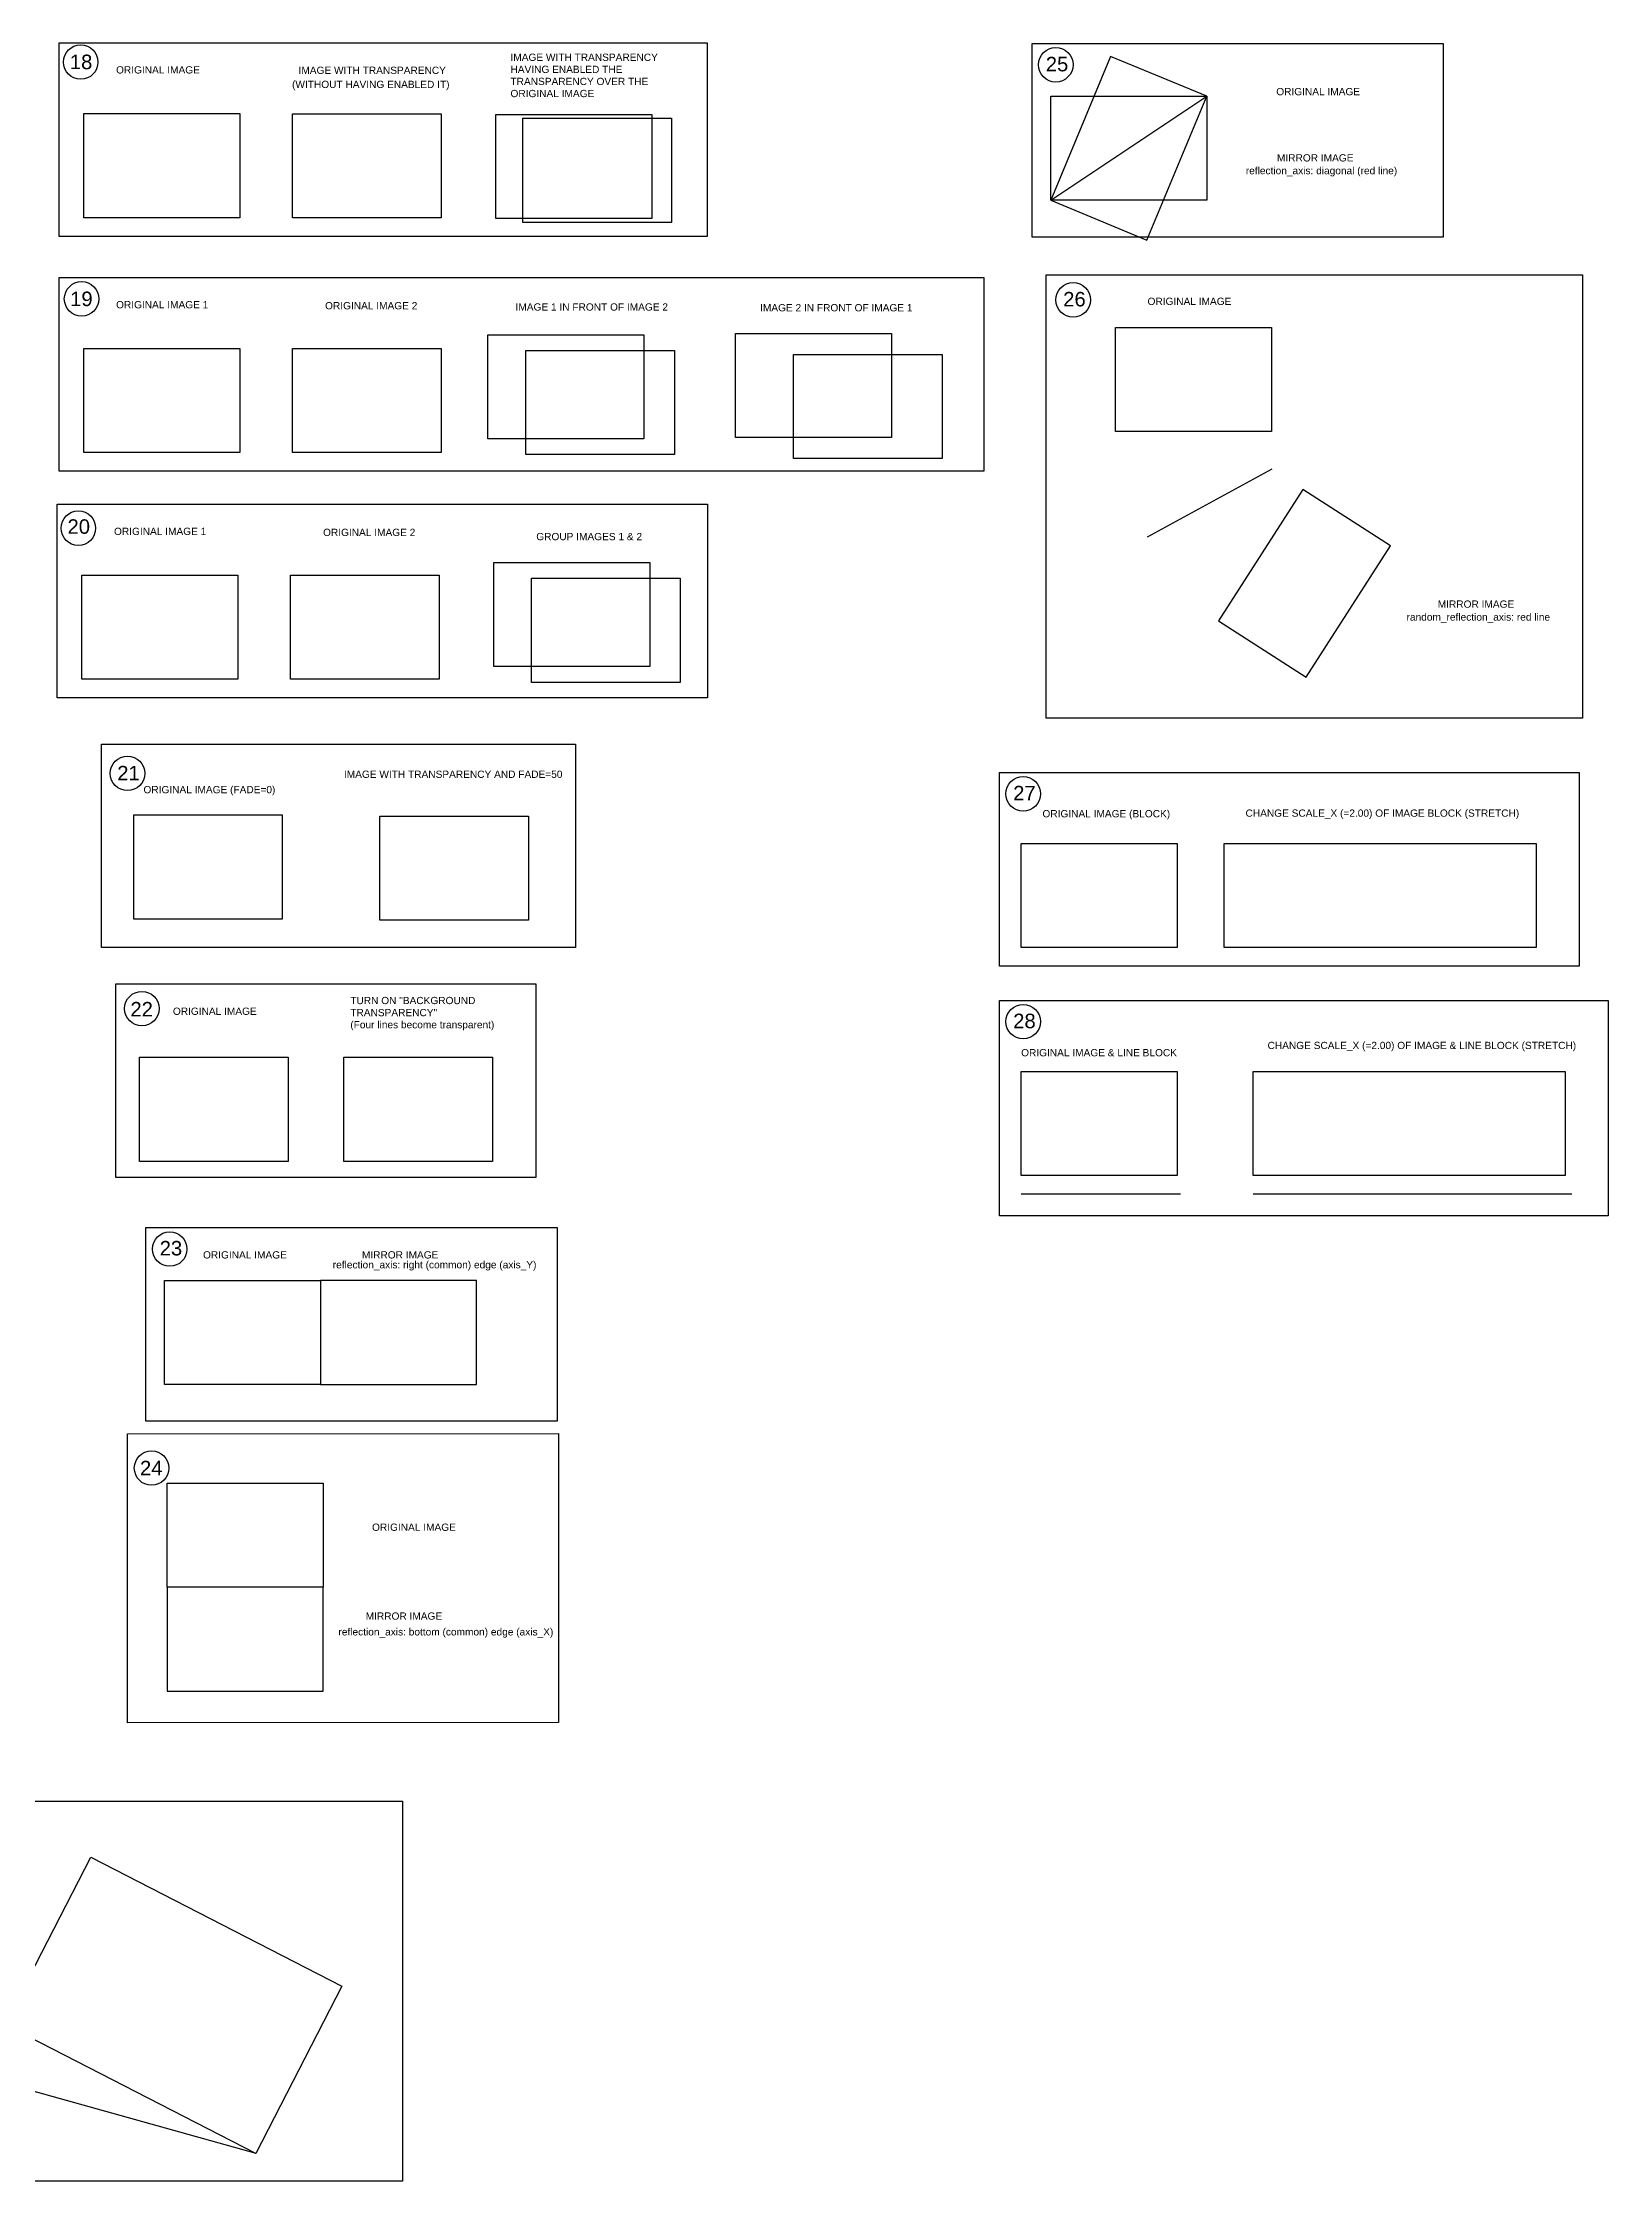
# Model space of a CAD drawing. Header units: inches. Extents: x 98 to 285, y 71 to 237.
# Drawn here: x 177.1 to 285.1, y 87.5 to 235.1 of the extents above; entities that cross this region are included whole.
import ezdxf

# ---------------------------------------------------------------- set-up
doc = ezdxf.new("R2010")
doc.units = ezdxf.units.IN
doc.header["$MEASUREMENT"] = 0
for name, color, linetype in [('context', 40, 'Continuous'), ('image', 151, 'Continuous'), ('title', 7, 'Continuous')]:
    doc.layers.add(name, color=color, linetype=linetype)
doc.styles.get("Standard").update_dxf_attribs({"font": 'arial.ttf'})
picture_1 = doc.add_image_def('image1.jpg', size_in_pixel=(1000, 667))
picture_2 = doc.add_image_def('image2.png', size_in_pixel=(1000, 700))

# ---------------------------------------------------------------- blocks, each defined once
blk = doc.blocks.new('image_new')
at = {"layer": 'image'}
image = blk.add_image(picture_1, insert=(0, 0), size_in_units=(10.762, 7.178), dxfattribs=at)
image.dxf.flags = 7
blk = doc.blocks.new('image_line_new')
at = {"layer": 'image'}
blk.add_lwpolyline([(0, 0), (11, 0)], dxfattribs=at)
at = {"layer": 'title'}
blk.add_blockref('image_new', (0, 1.284), dxfattribs=at)

msp = doc.modelspace()

# ---------------------------------------------------------------- linework, layer by layer
at = {"layer": 'context'}
for points in [[(178.23, 235.05), (222.95, 235.05), (222.95, 221.69), (178.23, 221.69)], [(245.35, 235), (273.71, 235), (273.71, 221.64), (245.35, 221.64)], [(178.23, 218.85), (242.02, 218.85), (242.02, 205.49), (178.23, 205.49)], [(246.32, 219.04), (283.32, 219.04), (283.32, 188.46), (246.32, 188.46)], [(178.09, 203.22), (222.97, 203.22), (222.97, 189.85), (178.09, 189.85)], [(181.16, 186.66), (213.85, 186.66), (213.85, 172.62), (181.16, 172.62)], [(243.1, 184.7), (283.1, 184.7), (283.1, 171.34), (243.1, 171.34)], [(182.15, 170.11), (211.12, 170.11), (211.12, 156.75), (182.15, 156.75)], [(243.1, 168.98), (285.1, 168.98), (285.1, 154.12), (243.1, 154.12)], [(184.22, 153.3), (212.58, 153.3), (212.58, 139.94), (184.22, 139.94)], [(182.94, 139.07), (212.69, 139.1), (212.69, 119.16), (182.94, 119.13)], [(144.23, 113.72), (201.91, 113.72), (201.91, 87.5), (144.23, 87.5)]]:
    msp.add_lwpolyline(points, close=True, dxfattribs=at)
at = {"layer": 'image', "color": 1}
msp.add_lwpolyline([(171.44, 95.12), (191.8, 89.43)], dxfattribs=at)
at = {"layer": 'title', "color": 1}
for points in [[(246.64, 224.18), (257.4, 231.36)], [(253.32, 200.96), (261.92, 205.65)]]:
    msp.add_lwpolyline(points, dxfattribs=at)
at = {"layer": 'title'}
for centre in [(179.72, 233.72), (246.99, 233.53), (179.78, 217.38), (248.19, 217.31), (179.56, 201.56), (182.95, 184.64), (244.74, 183.23), (183.94, 168.41), (244.74, 167.51), (185.86, 151.82), (184.61, 136.71)]:
    msp.add_circle(centre, 1.19, dxfattribs=at)

# ---------------------------------------------------------------- block references
for name, p in [('image_new', (244.6, 172.62)), ('image_line_new', (244.6, 155.62))]:
    msp.add_blockref(name, p, dxfattribs=at)
at = {"layer": 'title', "xscale": 2}
for name, p in [('image_new', (258.6, 172.62)), ('image_line_new', (260.6, 155.62))]:
    msp.add_blockref(name, p, dxfattribs=at)

# ---------------------------------------------------------------- texts
at = {"layer": 'title'}
for s, height, p in [('18', 1, (178.97, 233.23)), ('ORIGINAL IMAGE', 0.5, (182.16, 232.93)), ('IMAGE WITH TRANSPARENCY', 0.5, (194.75, 232.9)), ('25', 1, (246.3, 233.08)), ('(WITHOUT HAVING ENABLED IT)', 0.5, (194.3, 231.93)), ('ORIGINAL IMAGE', 0.5, (262.2, 231.43)), ('MIRROR IMAGE', 0.5, (262.25, 226.86)), ('reflection_axis: diagonal (red line)', 0.5, (260.1, 225.98)), ('19', 1, (178.99, 216.88)), ('ORIGINAL IMAGE 1', 0.5, (182.16, 216.73)), ('ORIGINAL IMAGE 2', 0.5, (196.58, 216.66)), ('IMAGE 1 IN FRONT OF IMAGE 2', 0.5, (209.72, 216.57)), ('IMAGE 2 IN FRONT OF IMAGE 1', 0.5, (226.59, 216.52)), ('26', 1, (247.5, 216.86)), ('ORIGINAL IMAGE', 0.5, (253.32, 216.96)), ('20', 1, (178.81, 201.17)), ('ORIGINAL IMAGE 1', 0.5, (182.02, 201.09)), ('ORIGINAL IMAGE 2', 0.5, (196.44, 201.02)), ('GROUP IMAGES 1 & 2', 0.5, (211.15, 200.73)), ('MIRROR IMAGE', 0.5, (273.34, 196.07)), ('random_reflection_axis: red line', 0.5, (271.19, 195.18)), ('21', 1, (182.24, 184.16)), ('ORIGINAL IMAGE (FADE=0)', 0.5, (184.05, 183.27)), ('27', 1, (244.05, 182.78)), ('ORIGINAL IMAGE (BLOCK)', 0.5, (246.07, 181.61)), ('CHANGE SCALE_X (=2.00) OF IMAGE BLOCK (STRETCH)', 0.5, (260.08, 181.65)), ('22', 1, (183.15, 167.87)), ('ORIGINAL IMAGE', 0.5, (186.08, 167.98)), ('28', 1, (244.05, 167.06)), ('ORIGINAL IMAGE & LINE BLOCK', 0.5, (244.6, 165.12)), ('CHANGE SCALE_X (=2.00) OF IMAGE & LINE BLOCK (STRETCH)', 0.5, (261.6, 165.62)), ('23', 1, (185.17, 151.38)), ('ORIGINAL IMAGE', 0.5, (188.16, 151.17)), ('reflection_axis: right (common) edge (axis_Y)', 0.5, (197.11, 150.49)), ('MIRROR IMAGE', 0.5, (199.12, 151.17)), ('24', 1, (183.81, 136.21)), ('ORIGINAL IMAGE', 0.5, (199.82, 132.38)), ('reflection_axis: bottom (common) edge (axis_X)', 0.5, (197.5, 125.16)), ('MIRROR IMAGE', 0.5, (199.38, 126.25))]:
    msp.add_text(s, height=height, dxfattribs=at).set_placement(p)
at = {"layer": 'title', "char_height": 0.5, "attachment_point": 1}
for s, width, insert in [('IMAGE WITH TRANSPARENCY HAVING ENABLED THE TRANSPARENCY OVER THE ORIGINAL IMAGE', 10.3148, (209.37, 234.3)), ('IMAGE WITH TRANSPARENCY AND FADE=50', 15.2863, (197.88, 184.83)), ('TURN ON "BACKGROUND TRANSPARENCY"\\P(Four lines become transparent)', 10.3148, (198.32, 169.22))]:
    msp.add_mtext_dynamic_manual_height_columns(s, width=width, gutter_width=1, heights=[0], dxfattribs=dict(at, insert=insert))

# ---------------------------------------------------------------- pictures from other files: only their frames are drawn
at = {"layer": 'image'}
image = msp.add_image(picture_1, insert=(246.64, 224.18), size_in_units=(10.76, 7.18), rotation=67.4066, dxfattribs=at)
image.dxf.v_pixel = (0.009936, -0.004134)
image.dxf.flags = 7
image = msp.add_image(picture_1, insert=(246.64, 224.18), size_in_units=(10.76, 7.18), dxfattribs=at)
image.dxf.flags = 7
image = msp.add_image(picture_1, insert=(179.93, 222.98), size_in_units=(10.76, 7.18), dxfattribs=at)
image.dxf.flags = 7
image = msp.add_image(picture_2, insert=(194.33, 222.97), size_in_units=(10.25, 7.18), dxfattribs=at)
image.dxf.flags = 7
image = msp.add_image(picture_1, insert=(208.37, 222.93), size_in_units=(10.76, 7.18), dxfattribs=at)
image.dxf.flags = 7
image = msp.add_image(picture_2, insert=(210.23, 222.66), size_in_units=(10.25, 7.18), dxfattribs=at)
image.dxf.flags = 15
image = msp.add_image(picture_1, insert=(179.94, 206.78), size_in_units=(10.76, 7.18), dxfattribs=at)
image.dxf.flags = 7
image = msp.add_image(picture_2, insert=(194.34, 206.77), size_in_units=(10.25, 7.18), dxfattribs=at)
image.dxf.flags = 7
image = msp.add_image(picture_1, insert=(207.81, 207.72), size_in_units=(10.76, 7.18), dxfattribs=at)
image.dxf.flags = 7
image = msp.add_image(picture_1, insert=(224.9, 207.81), size_in_units=(10.76, 7.18), dxfattribs=at)
image.dxf.flags = 7
image = msp.add_image(picture_1, insert=(251.11, 208.22), size_in_units=(10.76, 7.18), dxfattribs=at)
image.dxf.flags = 7
image = msp.add_image(picture_2, insert=(210.43, 206.64), size_in_units=(10.25, 7.18), dxfattribs=at)
image.dxf.flags = 7
image = msp.add_image(picture_2, insert=(228.9, 206.37), size_in_units=(10.25, 7.18), dxfattribs=at)
image.dxf.flags = 7
image = msp.add_image(picture_1, insert=(258.22, 195.17), size_in_units=(10.76, 7.18), rotation=57.247, dxfattribs=at)
image.dxf.v_pixel = (0.00905, -0.005822)
image.dxf.flags = 7
image = msp.add_image(picture_1, insert=(179.8, 191.14), size_in_units=(10.76, 7.18), dxfattribs=at)
image.dxf.flags = 7
image = msp.add_image(picture_2, insert=(194.2, 191.13), size_in_units=(10.25, 7.18), dxfattribs=at)
image.dxf.flags = 7
image = msp.add_image(picture_1, insert=(208.22, 192.01), size_in_units=(10.76, 7.18), dxfattribs=at)
image.dxf.flags = 7
image = msp.add_image(picture_2, insert=(210.83, 190.92), size_in_units=(10.25, 7.18), dxfattribs=at)
image.dxf.flags = 7
image = msp.add_image(picture_2, insert=(183.38, 174.59), size_in_units=(10.25, 7.18), dxfattribs=at)
image.dxf.flags = 7
image = msp.add_image(picture_2, insert=(200.36, 174.51), size_in_units=(10.25, 7.18), dxfattribs=dict(at, fade=50))
image.dxf.flags = 15
image = msp.add_image(picture_2, insert=(183.78, 157.87), size_in_units=(10.25, 7.18), dxfattribs=at)
image.dxf.flags = 7
image = msp.add_image(picture_2, insert=(197.88, 157.87), size_in_units=(10.25, 7.18), dxfattribs=at)
image.dxf.flags = 15
image = msp.add_image(picture_1, insert=(185.51, 142.48), size_in_units=(10.76, 7.18), dxfattribs=at)
image.dxf.flags = 7
image = msp.add_image(picture_1, insert=(207.03, 142.48), size_in_units=(10.76, 7.18), rotation=180, dxfattribs=at)
image.dxf.v_pixel = (0, 0.010762)
image.dxf.flags = 7
image = msp.add_image(picture_1, insert=(185.69, 128.49), size_in_units=(10.76, 7.18), dxfattribs=at)
image.dxf.flags = 7
image = msp.add_image(picture_1, insert=(185.69, 128.49), size_in_units=(10.76, 7.18), dxfattribs=at)
image.dxf.v_pixel = (0, -0.010762)
image.dxf.flags = 7
image = msp.add_image(picture_1, insert=(174.49, 98.32), size_in_units=(19.46, 12.98), rotation=-27.2052, dxfattribs=at)
image.dxf.flags = 7

doc.saveas('drawing.dxf')
